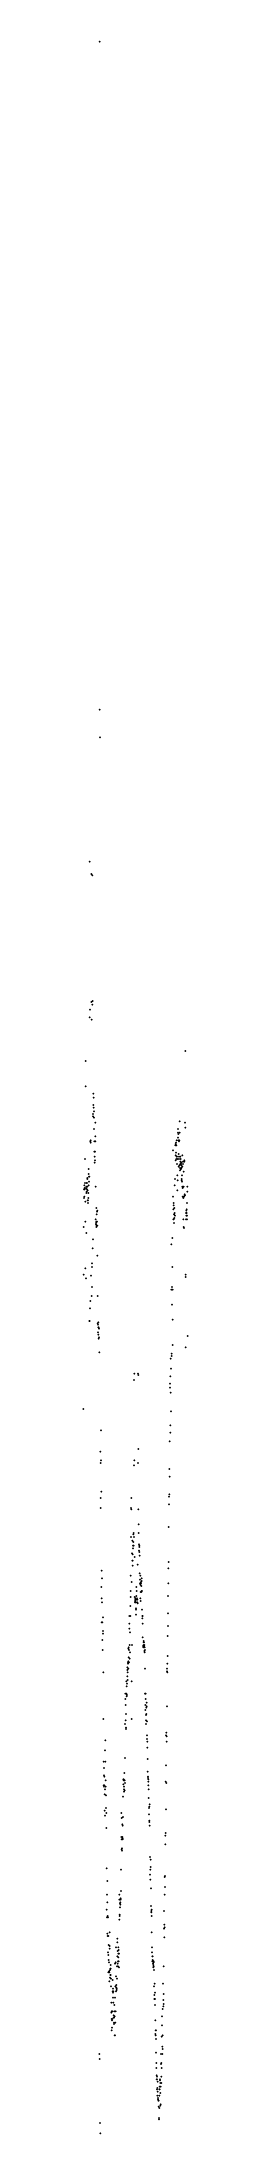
# Model space of a CAD drawing. Header units: metres. Extents: x 0 to 360, y -1832 to 5365.
import ezdxf

# ---------------------------------------------------------------- set-up
doc = ezdxf.new("R2010")
doc.units = ezdxf.units.M

msp = doc.modelspace()

# ---------------------------------------------------------------- linework, layer by layer
for p in [(56.5, 5365.44), (56, 3067.2), (57, 2972.16), (22, 2544.48), (27.5, 2501.28), (31, 2496.96), (22.5, 2034.72), (27, 2060.64), (30.5, 2052), (31.5, 2064.96), (21.5, 2008.8), (28, 2000.16), (351.5, 1892.16), (8, 1857.6), (7.5, 1771.2), (34.5, 1745.28), (35, 1732.32), (33, 1676.16), (33.5, 1667.52), (34, 1706.4), (35.5, 1697.76), (36, 1684.8), (36.5, 1663.2), (24.5, 1585.44), (25.5, 1585.44), (37, 1624.32), (40.5, 1598.4), (41, 1645.92), (321.5, 1585.44), (326, 1594.08), (326.5, 1624.32), (327, 1611.36), (327.5, 1607.04), (328, 1585.44), (331.5, 1585.44), (332, 1650.24), (332.5, 1611.36), (351, 1645.92), (352, 1628.64), (5.5, 1520.64), (24, 1581.12), (25, 1576.8), (37.5, 1581.12), (38, 1546.56), (38.5, 1529.28), (39.5, 1516.32), (40, 1546.56), (41.5, 1581.12), (309.5, 1550.88), (317, 1568.16), (317.5, 1568.16), (318, 1516.32), (318.5, 1533.6), (319, 1572.48), (319.5, 1576.8), (320, 1542.24), (320.5, 1520.64), (321, 1568.16), (322, 1529.28), (323, 1529.28), (323.5, 1529.28), (325.5, 1520.64), (328.5, 1537.92), (329.5, 1520.64), (330, 1581.12), (330.5, 1529.28), (334, 1529.28), (334.5, 1512), (335.5, 1512), (336, 1520.64), (342, 1533.6), (343.5, 1512), (348, 1516.32), (348.5, 1512), (13.5, 1455.84), (14, 1451.52), (18, 1468.8), (18.5, 1486.08), (19, 1460.16), (19.5, 1442.88), (20, 1460.16), (39, 1507.68), (316.5, 1451.52), (322.5, 1503.36), (324, 1464.48), (325, 1447.2), (329, 1494.72), (331, 1499.04), (333, 1490.4), (333.5, 1481.76), (335, 1503.36), (336.5, 1503.36), (337, 1486.08), (337.5, 1499.04), (338, 1507.68), (338.5, 1490.4), (339, 1451.52), (339.5, 1447.2), (340, 1464.48), (340.5, 1442.88), (341.5, 1494.72), (344, 1503.36), (346, 1477.44), (1.5, 1386.72), (2, 1416.96), (2.5, 1416.96), (3, 1429.92), (3.5, 1391.04), (4, 1416.96), (4.5, 1421.28), (5, 1438.56), (6, 1373.76), (8.5, 1421.28), (10, 1425.6), (10.5, 1404), (11, 1408.32), (11.5, 1438.56), (12, 1438.56), (12.5, 1416.96), (13, 1425.6), (14.5, 1412.64), (15, 1378.08), (15.5, 1369.44), (16, 1378.08), (16.5, 1386.72), (17, 1404), (17.5, 1429.92), (42, 1425.6), (309, 1391.04), (311.5, 1369.44), (314.5, 1429.92), (315, 1429.92), (324.5, 1412.64), (341, 1425.6), (342.5, 1421.28), (343, 1391.04), (344.5, 1386.72), (345.5, 1425.6), (347.5, 1391.04), (349, 1395.36), (349.5, 1395.36), (350, 1399.68), (350.5, 1395.36), (358, 1369.44), (358.5, 1425.6), (359, 1408.32), (7, 1304.64), (42.5, 1313.28), (43, 1296), (43.5, 1300.32), (44.5, 1304.64), (45, 1352.16), (45.5, 1330.56), (46.5, 1304.64), (47, 1339.2), (47.5, 1343.52), (310, 1347.84), (310.5, 1313.28), (311, 1360.8), (312, 1313.28), (312.5, 1300.32), (313, 1330.56), (313.5, 1317.6), (314, 1352.16), (315.5, 1334.88), (316, 1326.24), (345, 1313.28), (354, 1334.88), (354.5, 1313.28), (355, 1326.24), (355.5, 1343.52), (356, 1347.84), (356.5, 1334.88), (357, 1326.24), (357.5, 1313.28), (1, 1287.36), (9.5, 1265.76), (32.5, 1244.16), (44, 1287.36), (46, 1291.68), (48, 1291.68), (303.5, 1226.88), (307, 1248.48), (346.5, 1287.36), (347, 1283.04), (30, 1162.08), (32, 1213.92), (48.5, 1188), (0.5, 1123.2), (6.5, 1144.8), (9, 1110.24), (26, 1118.88), (26.5, 1118.88), (29, 1080), (29.5, 1149.12), (306, 1080), (306.5, 1149.12), (352.5, 1123.2), (353.5, 1114.56), (23.5, 1032.48), (28.5, 1049.76), (49, 1049.76), (303, 1071.36), (304, 1071.36), (305.5, 1019.52), (307.5, 1071.36), (20.5, 963.36), (21, 963.36), (23, 1006.56), (49.5, 954.72), (50.5, 950.4), (51, 959.04), (51.5, 941.76), (53, 941.76), (53.5, 937.44), (308.5, 967.68), (50, 924.48), (52, 915.84), (52.5, 902.88), (54, 907.2), (308, 881.28), (353, 872.64), (359.5, 911.52), (54.5, 855.36), (301, 833.76), (302.5, 799.2), (304.5, 851.04), (305, 842.4), (175, 760.32), (175.5, 781.92), (188.5, 781.92), (189, 777.6), (298.5, 747.36), (299, 734.4), (300.5, 773.28), (0, 660.96), (301.5, 717.12), (302, 652.32), (61, 587.52), (299.5, 578.88), (300, 604.8), (58.5, 514.08), (189.5, 522.72), (298, 548.64), (59, 475.2), (60.5, 483.84), (174.5, 466.56), (176, 483.84), (188, 475.2), (296.5, 453.6), (297, 453.6), (61.5, 375.84), (296, 367.2), (297.5, 427.68), (59.5, 354.24), (60, 319.68), (164.5, 319.68), (165, 354.24), (165.5, 315.36), (190, 315.36), (295, 358.56), (295.5, 332.64), (164, 220.32), (172.5, 228.96), (173, 233.28), (174, 220.32), (190.5, 263.52), (191, 233.28), (294.5, 254.88), (168, 164.16), (168.5, 207.36), (170.5, 159.84), (171, 181.44), (171.5, 190.08), (172, 203.04), (173.5, 190.08), (176.5, 151.2), (191.5, 194.4), (192, 172.8), (192.5, 168.48), (193, 185.76), (193.5, 190.08), (194, 155.52), (63.5, 103.68), (64, 77.76), (163.5, 86.4), (169, 138.24), (169.5, 120.96), (170, 138.24), (187.5, 125.28), (194.5, 95.04), (195.5, 73.44), (196, 86.4), (201.5, 77.76), (293.5, 112.32), (294, 133.92), (62, 47.52), (63, 8.64), (162.5, 12.96), (163, 34.56), (166, 64.8), (177, 12.96), (177.5, 0), (179, 4.32), (179.5, 8.64), (180, 4.32), (182.5, 17.28), (183, 47.52), (183.5, 34.56), (184, 4.32), (185, 4.32), (185.5, 8.64), (186, 4.32), (195, 60.48), (196.5, 56.16), (197, 8.64), (198, 30.24), (198.5, 60.48), (199, 64.8), (199.5, 51.84), (200, 30.24), (200.5, 34.56), (201, 69.12), (202, 34.56), (292.5, 17.28), (293, 60.48), (64.5, -4.32), (67.5, -56.16), (158.5, -51.84), (161.5, -51.84), (162, -17.28), (178, -4.32), (178.5, -4.32), (180.5, -4.32), (181, -25.92), (181.5, -47.52), (182, -30.24), (184.5, -4.32), (186.5, -4.32), (187, -8.64), (197.5, 0), (202.5, -30.24), (203, -60.48), (203.5, -51.84), (204, -51.84), (292, -43.2), (62.5, -73.44), (65, -73.44), (65.5, -133.92), (67, -103.68), (68, -112.32), (158, -95.04), (159, -77.76), (161, -108), (204.5, -77.76), (205, -125.28), (207.5, -142.56), (208, -138.24), (209.5, -142.56), (291, -120.96), (291.5, -86.4), (66, -168.48), (66.5, -168.48), (153.5, -211.68), (155, -207.36), (155.5, -164.16), (156, -159.84), (156.5, -194.4), (157, -211.68), (157.5, -168.48), (159.5, -151.2), (160, -198.72), (160.5, -177.12), (167.5, -151.2), (205.5, -155.52), (206, -155.52), (206.5, -159.84), (207, -155.52), (208.5, -151.2), (209, -155.52), (210, -151.2), (210.5, -172.8), (211, -177.12), (211.5, -159.84), (212, -168.48), (290.5, -190.08), (68.5, -246.24), (148.5, -276.48), (150.5, -285.12), (151, -237.6), (151.5, -228.96), (152, -259.2), (152.5, -272.16), (153, -246.24), (154, -216), (154.5, -233.28), (166.5, -276.48), (212.5, -233.28), (288.5, -241.92), (289, -233.28), (289.5, -246.24), (290, -216), (144.5, -336.96), (145, -319.68), (145.5, -358.56), (148, -319.68), (149, -293.76), (149.5, -328.32), (150, -324), (213, -319.68), (214, -358.56), (214.5, -319.68), (215, -336.96), (218, -349.92), (69, -406.08), (144, -423.36), (146, -410.4), (147.5, -388.8), (167, -406.08), (213.5, -375.84), (215.5, -393.12), (216, -423.36), (216.5, -410.4), (217, -388.8), (217.5, -367.2), (218.5, -362.88), (219, -414.72), (288, -362.88), (75.5, -479.52), (146.5, -440.64), (147, -436.32), (219.5, -462.24), (220, -475.2), (220.5, -483.84), (284.5, -462.24), (286.5, -453.6), (287, -466.56), (287.5, -483.84), (69.5, -552.96), (71.5, -574.56), (75, -514.08), (76, -552.96), (143.5, -540), (221, -505.44), (221.5, -544.32), (285, -565.92), (70, -635.04), (70.5, -639.36), (71, -600.48), (72, -604.8), (72.5, -635.04), (76.5, -617.76), (77, -639.36), (137.5, -630.72), (138, -613.44), (138.5, -613.44), (139, -617.76), (139.5, -639.36), (141, -617.76), (141.5, -591.84), (142, -617.76), (143, -626.4), (222, -587.52), (222.5, -604.8), (223, -609.12), (223.5, -613.44), (224, -622.08), (224.5, -635.04), (284, -622.08), (286, -626.4), (73, -665.28), (74.5, -648), (77.5, -669.6), (78, -712.8), (137, -673.92), (140, -656.64), (140.5, -648), (142.5, -652.32), (225, -648), (225.5, -678.24), (226, -712.8), (228, -708.48), (228.5, -699.84), (285.5, -717.12), (73.5, -721.44), (74, -738.72), (78.5, -730.08), (79, -730.08), (79.5, -781.92), (131, -730.08), (131.5, -747.36), (134.5, -768.96), (135, -773.28), (136.5, -743.04), (226.5, -734.4), (227, -760.32), (227.5, -756), (229, -773.28), (130.5, -812.16), (132, -820.8), (132.5, -855.36), (133, -859.68), (133.5, -851.04), (134, -812.16), (135.5, -820.8), (136, -816.48), (282.5, -838.08), (283, -807.84), (283.5, -799.2), (80, -920.16), (130, -924.48), (229.5, -881.28), (231.5, -924.48), (232, -889.92), (232.5, -915.84), (82, -963.36), (129.5, -997.92), (230, -941.76), (230.5, -959.04), (231, -959.04), (233, -989.28), (281, -950.4), (281.5, -984.96), (282, -946.08), (80.5, -1062.72), (81.5, -1010.88), (82.5, -1036.8), (124, -1010.88), (124.5, -1028.16), (126, -1054.08), (126.5, -1041.12), (127, -1045.44), (127.5, -1036.8), (128, -1028.16), (128.5, -1028.16), (129, -1023.84), (233.5, -1049.76), (234, -1071.36), (234.5, -1067.04), (235, -1062.72), (278.5, -1067.04), (280.5, -1010.88), (81, -1088.64), (83, -1144.8), (84, -1084.32), (84.5, -1088.64), (90.5, -1140.48), (123.5, -1097.28), (125, -1080), (125.5, -1084.32), (235.5, -1084.32), (236, -1140.48), (278, -1127.52), (279, -1114.56), (280, -1123.2), (83.5, -1153.44), (85, -1209.6), (86, -1218.24), (86.5, -1153.44), (87, -1183.68), (90, -1188), (91, -1196.64), (112, -1192.32), (116.5, -1222.56), (117, -1175.04), (117.5, -1162.08), (118, -1205.28), (120.5, -1213.92), (121, -1192.32), (121.5, -1200.96), (123, -1213.92), (236.5, -1192.32), (237, -1209.6), (237.5, -1222.56), (239, -1222.56), (239.5, -1222.56), (279.5, -1157.76), (85.5, -1278.72), (87.5, -1235.52), (88, -1244.16), (88.5, -1274.4), (89.5, -1278.72), (91.5, -1270.08), (92.5, -1287.36), (93, -1265.76), (93.5, -1252.8), (94, -1265.76), (94.5, -1287.36), (109.5, -1248.48), (111.5, -1244.16), (112.5, -1291.68), (116, -1257.12), (118.5, -1248.48), (119, -1257.12), (119.5, -1239.84), (120, -1226.88), (122, -1239.84), (122.5, -1261.44), (238, -1239.84), (238.5, -1235.52), (240, -1239.84), (240.5, -1248.48), (241, -1252.8), (241.5, -1261.44), (242, -1257.12), (242.5, -1244.16), (243, -1239.84), (243.5, -1270.08), (277.5, -1257.12), (89, -1308.96), (92, -1296), (95, -1300.32), (95.5, -1326.24), (100.5, -1343.52), (101, -1304.64), (101.5, -1334.88), (102, -1365.12), (102.5, -1347.84), (103, -1343.52), (109, -1365.12), (110, -1326.24), (113, -1343.52), (113.5, -1330.56), (114, -1321.92), (114.5, -1334.88), (115, -1339.2), (115.5, -1300.32), (244, -1326.24), (245, -1356.48), (245.5, -1317.6), (246, -1317.6), (246.5, -1347.84), (274.5, -1317.6), (275, -1317.6), (277, -1352.16), (96, -1382.4), (96.5, -1416.96), (97, -1412.64), (97.5, -1438.56), (99.5, -1438.56), (100, -1412.64), (103.5, -1382.4), (104, -1425.6), (104.5, -1434.24), (105, -1434.24), (106.5, -1412.64), (107, -1391.04), (107.5, -1429.92), (111, -1412.64), (244.5, -1369.44), (247, -1369.44), (247.5, -1391.04), (271, -1429.92), (274, -1404), (275.5, -1373.76), (276, -1395.36), (276.5, -1386.72), (98, -1477.44), (98.5, -1468.8), (99, -1442.88), (105.5, -1455.84), (106, -1451.52), (108, -1494.72), (108.5, -1494.72), (110.5, -1451.52), (248, -1442.88), (248.5, -1490.4), (249, -1494.72), (249.5, -1477.44), (250, -1477.44), (250.5, -1507.68), (270.5, -1499.04), (271.5, -1460.16), (273.5, -1494.72), (55, -1559.52), (55.5, -1576.8), (251, -1555.2), (268, -1559.52), (272, -1533.6), (272.5, -1559.52), (273, -1542.24), (251.5, -1589.76), (252, -1607.04), (252.5, -1632.96), (253, -1645.92), (253.5, -1637.28), (254, -1645.92), (256, -1654.56), (264, -1650.24), (264.5, -1645.92), (267.5, -1594.08), (268.5, -1589.76), (269, -1637.28), (270, -1607.04), (254.5, -1680.48), (255, -1702.08), (255.5, -1676.16), (256.5, -1689.12), (257, -1715.04), (257.5, -1710.72), (258, -1715.04), (258.5, -1719.36), (259, -1719.36), (259.5, -1719.36), (262, -1702.08), (262.5, -1680.48), (263, -1680.48), (263.5, -1671.84), (265, -1658.88), (265.5, -1693.44), (267, -1671.84), (269.5, -1658.88), (57.5, -1797.12), (260, -1740.96), (260.5, -1779.84), (261, -1784.16), (261.5, -1745.28), (266, -1736.64), (266.5, -1732.32), (58, -1831.68)]:
    msp.add_point(p)

doc.saveas('drawing.dxf')
